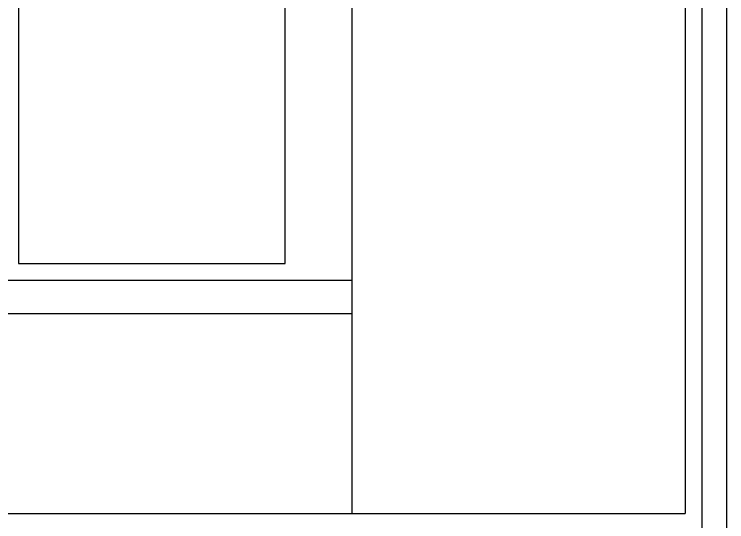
# Model space of a CAD drawing. Header units: millimetres. Extents: x -33000 to 294000, y 0 to 42408.
# Drawn here: x 95382.5 to 95810, y 15709 to 16013.7 of the extents above; entities that cross this region are included whole.
import ezdxf

# ---------------------------------------------------------------- set-up
doc = ezdxf.new("R2010")
doc.units = ezdxf.units.MM
doc.header["$LTSCALE"] = 50
doc.layers.add('arch', color=8, linetype='Continuous')

msp = doc.modelspace()

# ---------------------------------------------------------------- linework, layer by layer
at = {"layer": 'arch'}
for p, q in [((95795, 19958.96), (95795, 15703.96)), ((95810, 15703.96), (95810, 19958.96)), ((95585, 18263.96), (95585, 15713.96)), ((95785, 18263.96), (95785, 15713.96)), ((95385, 17213.96), (95385, 15863.96)), ((95545, 15863.96), (95545, 17213.96)), ((95385, 15863.96), (95545, 15863.96)), ((93835, 15853.96), (95585, 15853.96)), ((93815, 15833.96), (95585, 15833.96)), ((93695, 15713.96), (95585, 15713.96)), ((95585, 15713.96), (95785, 15713.96))]:
    msp.add_line(p, q, dxfattribs=at)

doc.saveas('drawing.dxf')
